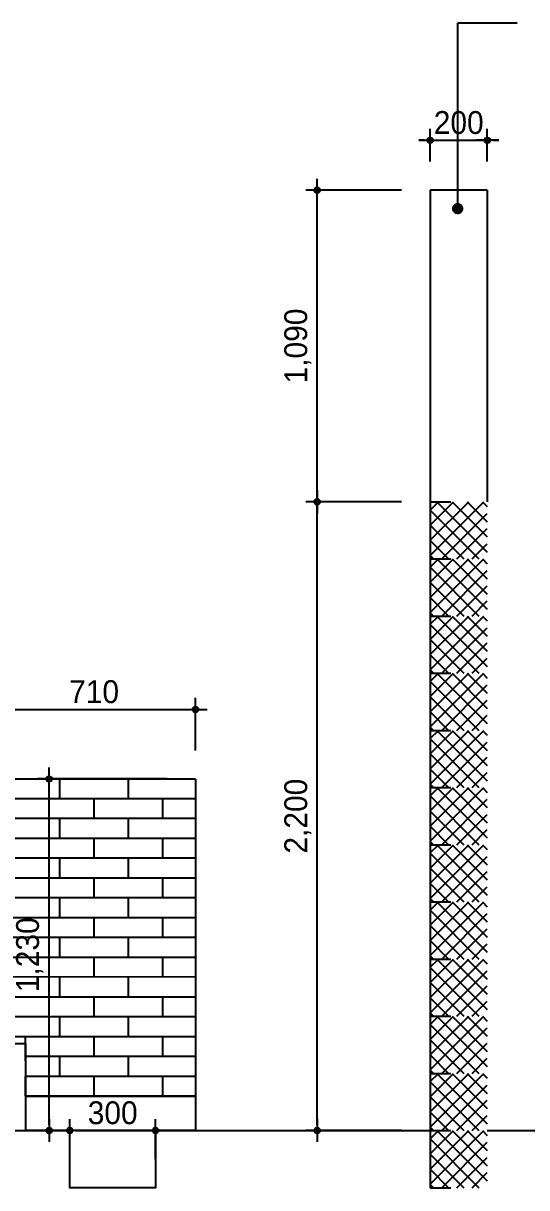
# Model space of a CAD drawing. Extents: x 186583 to 203403, y -172622 to -160742.
# Drawn here: x 199111 to 200871, y -169963 to -165889 of the extents above; entities that cross this region are included whole.
import ezdxf

# ---------------------------------------------------------------- set-up
doc = ezdxf.new("R2010")
doc.units = 0
doc.header["$LTSCALE"] = 50
doc.header["$MEASUREMENT"] = 0
doc.header["$PDMODE"] = 35
doc.header["$PDSIZE"] = -10
doc.layers.get('0').update_dxf_attribs({"linetype": 'CONTINUOUS'})
doc.layers.get('DEFPOINTS').update_dxf_attribs({"linetype": 'CONTINUOUS'})
for name, color, linetype in [('DIM', 7, 'CONTINUOUS'), ('h', 5, 'CONTINUOUS'), ('HAT', 5, 'CONTINUOUS'), ('W-2', 2, 'CONTINUOUS'), ('WID', 4, 'CONTINUOUS')]:
    doc.layers.add(name, color=color, linetype=linetype)
doc.styles.add('GHS', font='HYWULM_0.TTF')
doc.styles.add('현창', font='HYWULM_0.TTF')
doc.dimstyles.new('3MM', dxfattribs={"dimscale": 300, "dimtxt": 4, "dimasz": 1, "dimexe": 1.5, "dimexo": 2, "dimgap": 1, "dimtad": 1, "dimtoh": 1, "dimdec": 4, "dimzin": 0, "dimdsep": 46, "dimtxsty": 'GHS', "dimblk": 'DIMDOT', "dimcen": -1, "dimdle": 1.5, "dimadec": 0, "dimazin": 0, "dimtfac": 1, "dimtdec": 4, "dimtix": 1, "dimtmove": 2, "dimatfit": 3, "dimldrblk": 'DIMDOT', "dimfxl": 1, "dimtvp": 1, "dimtolj": 1, "dimtzin": 0, "dimarcsym": 0})

# ---------------------------------------------------------------- blocks, each defined once
blk = doc.blocks.new('DIMDOT')
at = {"linetype": 'Continuous'}
blk.add_line((-2, 0), (2, 0), dxfattribs=at)
for radius in [0.5, 0.25]:
    blk.add_circle((0, 0), radius, dxfattribs=at)
blk = doc.blocks.new('*D26')
at = {"lineweight": -2}
for p, q in [((199003.7, -168432.9), (199003.7, -168249.5)), ((199713.7, -168432.9), (199713.7, -168249.5)), ((199023.7, -168289.5), (199693.7, -168289.5))]:
    blk.add_line(p, q, dxfattribs=at)
at = {"layer": 'DEFPOINTS', "color": 0}
for p in [(199713.7, -168289.5), (199003.7, -168532.9), (199713.7, -168532.9)]:
    blk.add_point(p, dxfattribs=at)
at = {"lineweight": -2, "xscale": 20, "yscale": 20, "zscale": 20, "rotation": 180}
blk.add_blockref('DIMDOT', (199003.7, -168289.5), dxfattribs=at)
at = {"lineweight": -2, "xscale": 20, "yscale": 20, "zscale": 20}
blk.add_blockref('DIMDOT', (199713.7, -168289.5), dxfattribs=at)
at = {"color": 0, "insert": (199358.7, -168227.9), "char_height": 80, "attachment_point": 5, "style": '현창'}
blk.add_mtext('\\A1;710', dxfattribs=at)
blk = doc.blocks.new('*D27')
at = {"lineweight": -2}
for p, q in [((200533.7, -166372.9), (200533.7, -166258.2)), ((200733.7, -166372.9), (200733.7, -166258.2)), ((200513.7, -166298.2), (200493.7, -166298.2)), ((200533.7, -166298.2), (200733.7, -166298.2)), ((200753.7, -166298.2), (200773.7, -166298.2))]:
    blk.add_line(p, q, dxfattribs=at)
at = {"layer": 'DEFPOINTS', "color": 0}
for p in [(200733.7, -166298.2), (200533.7, -166472.9), (200733.7, -166472.9)]:
    blk.add_point(p, dxfattribs=at)
at = {"lineweight": -2, "xscale": 20, "yscale": 20, "zscale": 20}
blk.add_blockref('DIMDOT', (200533.7, -166298.2), dxfattribs=at)
at = {"lineweight": -2, "xscale": 20, "yscale": 20, "zscale": 20, "rotation": 180}
blk.add_blockref('DIMDOT', (200733.7, -166298.2), dxfattribs=at)
at = {"color": 0, "insert": (200633.7, -166236.6), "char_height": 80, "attachment_point": 5, "style": '현창'}
blk.add_mtext('\\A1;200', dxfattribs=at)
blk = doc.blocks.new('*D28')
at = {"lineweight": -2}
for p, q in [((199273.7, -169862.9), (199273.7, -169722.9)), ((199573.7, -169862.9), (199573.7, -169722.9)), ((199293.7, -169762.9), (199553.7, -169762.9))]:
    blk.add_line(p, q, dxfattribs=at)
at = {"layer": 'DEFPOINTS', "color": 0}
for p in [(199573.7, -169762.9), (199273.7, -169962.9), (199573.7, -169962.9)]:
    blk.add_point(p, dxfattribs=at)
at = {"lineweight": -2, "xscale": 20, "yscale": 20, "zscale": 20, "rotation": 180}
blk.add_blockref('DIMDOT', (199273.7, -169762.9), dxfattribs=at)
at = {"lineweight": -2, "xscale": 20, "yscale": 20, "zscale": 20}
blk.add_blockref('DIMDOT', (199573.7, -169762.9), dxfattribs=at)
at = {"color": 0, "insert": (199423.7, -169701.3), "char_height": 80, "attachment_point": 5, "style": '현창'}
blk.add_mtext('\\A1;300', dxfattribs=at)
blk = doc.blocks.new('*D32')
at = {"lineweight": -2}
for p, q in [((200433.7, -167562.9), (200099, -167562.9)), ((200139, -169742.9), (200139, -167582.9)), ((200433.7, -169762.9), (200099, -169762.9))]:
    blk.add_line(p, q, dxfattribs=at)
at = {"layer": 'DEFPOINTS', "color": 0}
for p in [(200139, -167562.9), (200533.7, -167562.9), (200533.7, -169762.9)]:
    blk.add_point(p, dxfattribs=at)
at = {"lineweight": -2, "xscale": 20, "yscale": 20, "zscale": 20}
for p, rotation in [((200139, -167562.9), 90), ((200139, -169762.9), 270)]:
    blk.add_blockref('DIMDOT', p, dxfattribs=dict(at, rotation=rotation))
at = {"color": 0, "insert": (200071.3, -168662.9), "char_height": 80, "attachment_point": 5, "rotation": 90, "style": '현창'}
blk.add_mtext('\\A1;2,200', dxfattribs=at)
blk = doc.blocks.new('*D33')
at = {"lineweight": -2}
for p, q in [((200433.7, -166472.9), (200099, -166472.9)), ((200139, -167542.9), (200139, -166492.9)), ((200433.7, -167562.9), (200099, -167562.9))]:
    blk.add_line(p, q, dxfattribs=at)
at = {"layer": 'DEFPOINTS', "color": 0}
for p in [(200139, -166472.9), (200533.7, -166472.9), (200533.7, -167562.9)]:
    blk.add_point(p, dxfattribs=at)
at = {"lineweight": -2, "xscale": 20, "yscale": 20, "zscale": 20}
for p, rotation in [((200139, -166472.9), 90), ((200139, -167562.9), 270)]:
    blk.add_blockref('DIMDOT', p, dxfattribs=dict(at, rotation=rotation))
at = {"color": 0, "insert": (200071.2, -167017.9), "char_height": 80, "attachment_point": 5, "rotation": 90, "style": '현창'}
blk.add_mtext('\\A1;1,090', dxfattribs=at)
blk = doc.blocks.new('*D34')
at = {"lineweight": -2}
for p, q in [((199613.7, -168532.9), (199161.1, -168532.9)), ((199201.1, -169742.9), (199201.1, -168552.9)), ((199613.7, -169762.9), (199161.1, -169762.9))]:
    blk.add_line(p, q, dxfattribs=at)
at = {"layer": 'DEFPOINTS', "color": 0}
for p in [(199201.1, -168532.9), (199713.7, -168532.9), (199713.7, -169762.9)]:
    blk.add_point(p, dxfattribs=at)
at = {"lineweight": -2, "xscale": 20, "yscale": 20, "zscale": 20}
for p, rotation in [((199201.1, -168532.9), 90), ((199201.1, -169762.9), 270)]:
    blk.add_blockref('DIMDOT', p, dxfattribs=dict(at, rotation=rotation))
at = {"color": 0, "insert": (199133.4, -169147.9), "char_height": 80, "attachment_point": 5, "rotation": 90, "style": '현창'}
blk.add_mtext('\\A1;1,230', dxfattribs=at)

msp = doc.modelspace()

# ---------------------------------------------------------------- hatches: boundary and pattern name
at = {"layer": 'HAT'}
h = msp.add_hatch(dxfattribs=at)
h.set_pattern_fill('ANSI37', color=256, scale=300, style=0)
h.set_pattern_definition([(45, (419718.89, 624137.858), (-26.5165043, 26.5165043), []), (135, (419718.89, 624137.858), (-26.5165043, -26.5165043), [])])
h.paths.add_polyline_path([(200733.65757, -167762.93201), (200733.65757, -167562.93201), (200533.65757, -167562.93201), (200533.65757, -167762.93201)])
h = msp.add_hatch(dxfattribs=at)
h.set_pattern_fill('ANSI37', color=256, scale=300, style=0)
h.set_pattern_definition([(45, (419718.89, 623937.858), (-26.5165043, 26.5165043), []), (135, (419718.89, 623937.858), (-26.5165043, -26.5165043), [])])
h.paths.add_polyline_path([(200733.65757, -167962.93201), (200733.65757, -167762.93201), (200533.65757, -167762.93201), (200533.65757, -167962.93201)])
h = msp.add_hatch(dxfattribs=at)
h.set_pattern_fill('ANSI37', color=256, scale=300, style=0)
h.set_pattern_definition([(45, (419718.89, 623737.858), (-26.5165043, 26.5165043), []), (135, (419718.89, 623737.858), (-26.5165043, -26.5165043), [])])
h.paths.add_polyline_path([(200733.65757, -168162.93201), (200733.65757, -167962.93201), (200533.65757, -167962.93201), (200533.65757, -168162.93201)])
h = msp.add_hatch(dxfattribs=at)
h.set_pattern_fill('ANSI37', color=256, scale=300, style=0)
h.set_pattern_definition([(45, (419718.89, 623537.858), (-26.5165043, 26.5165043), []), (135, (419718.89, 623537.858), (-26.5165043, -26.5165043), [])])
h.paths.add_polyline_path([(200733.65757, -168362.93201), (200733.65757, -168162.93201), (200533.65757, -168162.93201), (200533.65757, -168362.93201)])
h = msp.add_hatch(dxfattribs=at)
h.set_pattern_fill('ANSI37', color=256, scale=300, style=0)
h.set_pattern_definition([(45, (419718.89, 623337.858), (-26.5165043, 26.5165043), []), (135, (419718.89, 623337.858), (-26.5165043, -26.5165043), [])])
h.paths.add_polyline_path([(200733.65757, -168562.93201), (200733.65757, -168362.93201), (200533.65757, -168362.93201), (200533.65757, -168562.93201)])
h = msp.add_hatch(dxfattribs=at)
h.set_pattern_fill('ANSI37', color=256, scale=300, style=0)
h.set_pattern_definition([(45, (419718.89, 623137.858), (-26.5165043, 26.5165043), []), (135, (419718.89, 623137.858), (-26.5165043, -26.5165043), [])])
h.paths.add_polyline_path([(200733.65757, -168762.93201), (200733.65757, -168562.93201), (200533.65757, -168562.93201), (200533.65757, -168762.93201)])
h = msp.add_hatch(dxfattribs=at)
h.set_pattern_fill('ANSI37', color=256, scale=300, style=0)
h.set_pattern_definition([(45, (419718.89, 622937.858), (-26.5165043, 26.5165043), []), (135, (419718.89, 622937.858), (-26.5165043, -26.5165043), [])])
h.paths.add_polyline_path([(200733.65757, -168962.93201), (200733.65757, -168762.93201), (200533.65757, -168762.93201), (200533.65757, -168962.93201)])
h = msp.add_hatch(dxfattribs=at)
h.set_pattern_fill('ANSI37', color=256, scale=300, style=0)
h.set_pattern_definition([(45, (419718.89, 622737.858), (-26.5165043, 26.5165043), []), (135, (419718.89, 622737.858), (-26.5165043, -26.5165043), [])])
h.paths.add_polyline_path([(200733.65757, -169162.93201), (200733.65757, -168962.93201), (200533.65757, -168962.93201), (200533.65757, -169162.93201)])
h = msp.add_hatch(dxfattribs=at)
h.set_pattern_fill('ANSI37', color=256, scale=300, style=0)
h.set_pattern_definition([(45, (419718.89, 622537.858), (-26.5165043, 26.5165043), []), (135, (419718.89, 622537.858), (-26.5165043, -26.5165043), [])])
h.paths.add_polyline_path([(200733.65757, -169362.93201), (200733.65757, -169162.93201), (200533.65757, -169162.93201), (200533.65757, -169362.93201)])
h = msp.add_hatch(dxfattribs=at)
h.set_pattern_fill('ANSI37', color=256, scale=300, style=0)
h.set_pattern_definition([(45, (419718.89, 622337.858), (-26.5165043, 26.5165043), []), (135, (419718.89, 622337.858), (-26.5165043, -26.5165043), [])])
h.paths.add_polyline_path([(200733.65757, -169562.93201), (200733.65757, -169362.93201), (200533.65757, -169362.93201), (200533.65757, -169562.93201)])
h = msp.add_hatch(dxfattribs=at)
h.set_pattern_fill('ANSI37', color=256, scale=300, style=0)
h.set_pattern_definition([(45, (419718.89, 622137.858), (-26.5165043, 26.5165043), []), (135, (419718.89, 622137.858), (-26.5165043, -26.5165043), [])])
h.paths.add_polyline_path([(200733.65757, -169762.93201), (200733.65757, -169562.93201), (200533.65757, -169562.93201), (200533.65757, -169762.93201)])
h = msp.add_hatch(dxfattribs=at)
h.set_pattern_fill('ANSI37', color=256, scale=300, style=0)
h.set_pattern_definition([(45, (419718.89, 621937.858), (-26.5165043, 26.5165043), []), (135, (419718.89, 621937.858), (-26.5165043, -26.5165043), [])])
h.paths.add_polyline_path([(200733.65757, -169962.93201), (200733.65757, -169762.93201), (200533.65757, -169762.93201), (200533.65757, -169962.93201)])

# ---------------------------------------------------------------- linework, layer by layer
at = {"layer": 'DIM'}
for p in [(200630.06623, -166537.32965), (200838.32268, -165888.79125)]:
    msp.add_line(p, (200630.06623, -165888.79125), dxfattribs=at)
at = {"layer": 'DIM', "const_width": 19.75429}
msp.add_lwpolyline([(200620.18909, -166537.32965, 1), (200639.94338, -166537.32965, 1)], format="xyb", close=True, dxfattribs=at)
at = {"layer": 'h'}
for p, q in [((199238.65758, -168602.30701), (199238.65758, -168532.93201)), ((199478.65758, -168602.30701), (199478.65758, -168532.93201)), ((199713.65758, -168602.30701), (199053.65758, -168602.30701)), ((199358.65758, -168670.52816), (199358.65758, -168602.30701)), ((199598.65758, -168670.52816), (199598.65758, -168602.30701)), ((199713.65758, -168671.68201), (199053.65758, -168671.68201)), ((199238.65758, -168741.05701), (199238.65758, -168671.68201)), ((199478.65758, -168741.05701), (199478.65758, -168671.68201)), ((199713.65758, -168741.05701), (199053.65758, -168741.05701)), ((199358.65758, -168809.27816), (199358.65758, -168741.05701)), ((199598.65758, -168809.27816), (199598.65758, -168741.05701)), ((199713.65758, -168810.43201), (199053.65758, -168810.43201)), ((199238.65758, -168879.80701), (199238.65758, -168810.43201)), ((199478.65758, -168879.80701), (199478.65758, -168810.43201)), ((199713.65758, -168879.80701), (199053.65758, -168879.80701)), ((199358.65758, -168948.02816), (199358.65758, -168879.80701)), ((199598.65758, -168948.02816), (199598.65758, -168879.80701)), ((199713.65758, -168949.18201), (199053.65758, -168949.18201)), ((199238.65758, -169018.55701), (199238.65758, -168949.18201)), ((199478.65758, -169018.55701), (199478.65758, -168949.18201)), ((199713.65758, -169018.55701), (199053.65758, -169018.55701)), ((199358.65758, -169086.77816), (199358.65758, -169018.55701)), ((199598.65758, -169086.77816), (199598.65758, -169018.55701)), ((199713.65758, -169087.93201), (199053.65758, -169087.93201)), ((199238.65758, -169157.30701), (199238.65758, -169087.93201)), ((199478.65758, -169157.30701), (199478.65758, -169087.93201)), ((199713.65758, -169157.30701), (199053.65758, -169157.30701)), ((199358.65758, -169225.52816), (199358.65758, -169157.30701)), ((199598.65758, -169225.52816), (199598.65758, -169157.30701)), ((199713.65758, -169226.68201), (199052.65758, -169225.43201)), ((199238.65758, -169296.05701), (199238.65758, -169226.68201)), ((199478.65758, -169296.05701), (199478.65758, -169226.68201)), ((199713.65758, -169296.05701), (199053.65758, -169296.05701)), ((199358.65758, -169364.27816), (199358.65758, -169296.05701)), ((199598.65758, -169364.27816), (199598.65758, -169296.05701)), ((199713.65758, -169365.43201), (199053.65758, -169365.43201)), ((199238.65758, -169434.80701), (199238.65758, -169365.43201)), ((199478.65758, -169434.80701), (199478.65758, -169365.43201)), ((199713.65758, -169434.80701), (199003.65758, -169434.80701)), ((199118.65758, -169503.02816), (199118.65758, -169434.80701)), ((199358.65758, -169503.02816), (199358.65758, -169434.80701)), ((199598.65758, -169503.02816), (199598.65758, -169434.80701)), ((199118.65758, -169519.47047), (199118.65758, -169458.31663)), ((199713.65758, -169504.18201), (199118.65758, -169504.18201)), ((199238.65758, -169573.55701), (199238.65758, -169504.18201)), ((199478.65758, -169573.55701), (199478.65758, -169504.18201)), ((199118.65758, -169641.77816), (199118.65758, -169573.55701)), ((199713.65758, -169573.55701), (199118.65758, -169573.55701)), ((199118.65758, -169641.77816), (199118.65758, -169580.62432)), ((199358.65758, -169641.77816), (199358.65758, -169573.55701)), ((199598.65758, -169641.77816), (199598.65758, -169573.55701))]:
    msp.add_line(p, q, dxfattribs=at)
at = {"layer": 'W-2'}
for p, q in [((200533.65757, -167562.93201), (200605.61521, -167562.93201)), ((200533.65757, -167562.93201), (200533.65757, -169962.93201)), ((200533.65757, -167762.93201), (200605.61521, -167762.93201)), ((200533.65757, -167962.93201), (200605.61521, -167962.93201)), ((200533.65757, -168162.93201), (200605.61521, -168162.93201)), ((200533.65757, -168362.93201), (200605.61521, -168362.93201)), ((200533.65757, -168562.93201), (200605.61521, -168562.93201)), ((200533.65757, -168762.93201), (200605.61521, -168762.93201)), ((200533.65757, -168962.93201), (200605.61521, -168962.93201)), ((200533.65757, -169162.93201), (200605.61521, -169162.93201)), ((200533.65757, -169362.93201), (200605.61521, -169362.93201)), ((200533.65757, -169562.93201), (200605.61521, -169562.93201)), ((189603.65758, -169762.93201), (199273.65758, -169762.93201)), ((199573.65757, -169762.93201), (200533.65757, -169762.93201)), ((199573.65758, -169762.93201), (200533.65758, -169762.93201)), ((200533.65757, -169762.93201), (200605.61521, -169762.93201)), ((200733.65757, -169762.93201), (201553.22214, -169762.93201)), ((200533.65757, -169962.93201), (200605.61521, -169962.93201))]:
    msp.add_line(p, q, dxfattribs=at)
msp.add_lwpolyline([(199573.65758, -169762.93201), (199573.65758, -169962.93201), (199273.65758, -169962.93201), (199273.65758, -169762.93201)], dxfattribs=at)
at = {"layer": 'WID'}
for p, q in [((200733.65757, -166472.93201), (200533.65757, -166472.93201)), ((200533.65757, -166472.93201), (200533.65757, -167562.93201)), ((200733.65757, -166472.93201), (200733.65757, -167562.93201)), ((199713.65758, -168532.93201), (199053.65758, -168532.93201)), ((199003.65758, -169458.31663), (199118.65758, -169458.31663)), ((199118.65758, -169458.31663), (199118.65758, -169762.93201))]:
    msp.add_line(p, q, dxfattribs=at)
for points in [[(199713.65758, -168532.93201), (199713.65758, -169642.93201), (199118.65758, -169642.93201)], [(199118.65758, -169642.93201), (199713.65758, -169642.93201), (199713.65758, -169762.93201), (199118.65758, -169762.93201)]]:
    msp.add_lwpolyline(points, dxfattribs=at)

# ---------------------------------------------------------------- dimensions: what is measured, and where the dimension line sits
for base, p1, p2, picture, middle in [((200733.65757, -166298.23229), (200533.65757, -166472.93201), (200733.65757, -166472.93201), '*D27', (200633.65757, -166236.63442)), ((199713.65758, -168289.52489), (199003.65758, -168532.93201), (199713.65758, -168532.93201), '*D26', (199358.65758, -168227.92702)), ((199573.65758, -169762.93201), (199273.65758, -169962.93201), (199573.65758, -169962.93201), '*D28', (199423.65758, -169701.33414))]:
    dim = msp.add_linear_dim(base=base, p1=p1, p2=p2, dimstyle='3MM', override={"dimscale": 20, "dimtxt": 4, "dimexe": 2, "dimexo": 5, "dimtoh": 0, "dimlunit": 6, "dimsah": 1, "dimcen": 0, "dimdle": 2, "dimclrd": 256, "dimclre": 256, "dimtfac": 0.333333, "dimtvp": 0})
    dim.commit()
    dim.dimension.update_dxf_attribs({"geometry": picture, "text_midpoint": middle})
for base, p1, p2, picture, middle in [((200138.99585, -166472.93201), (200533.65757, -167562.93201), (200533.65855, -166472.93201), '*D33', (200071.21955, -167017.93201)), ((200138.99585, -167562.93201), (200533.65757, -169762.93201), (200533.65855, -167562.93201), '*D32', (200071.27281, -168662.93201)), ((199201.14969, -168532.93201), (199713.65758, -169762.93201), (199713.65855, -168532.93201), '*D34', (199133.42665, -169147.93201))]:
    dim = msp.add_linear_dim(base=base, p1=p1, p2=p2, angle=90, dimstyle='3MM', override={"dimscale": 20, "dimtxt": 4, "dimexe": 2, "dimexo": 5, "dimtoh": 0, "dimlunit": 6, "dimsah": 1, "dimcen": 0, "dimdle": 2, "dimclrd": 256, "dimclre": 256, "dimtfac": 0.333333, "dimtvp": 0})
    dim.commit()
    dim.dimension.update_dxf_attribs({"geometry": picture, "text_midpoint": middle})

doc.saveas('drawing.dxf')
